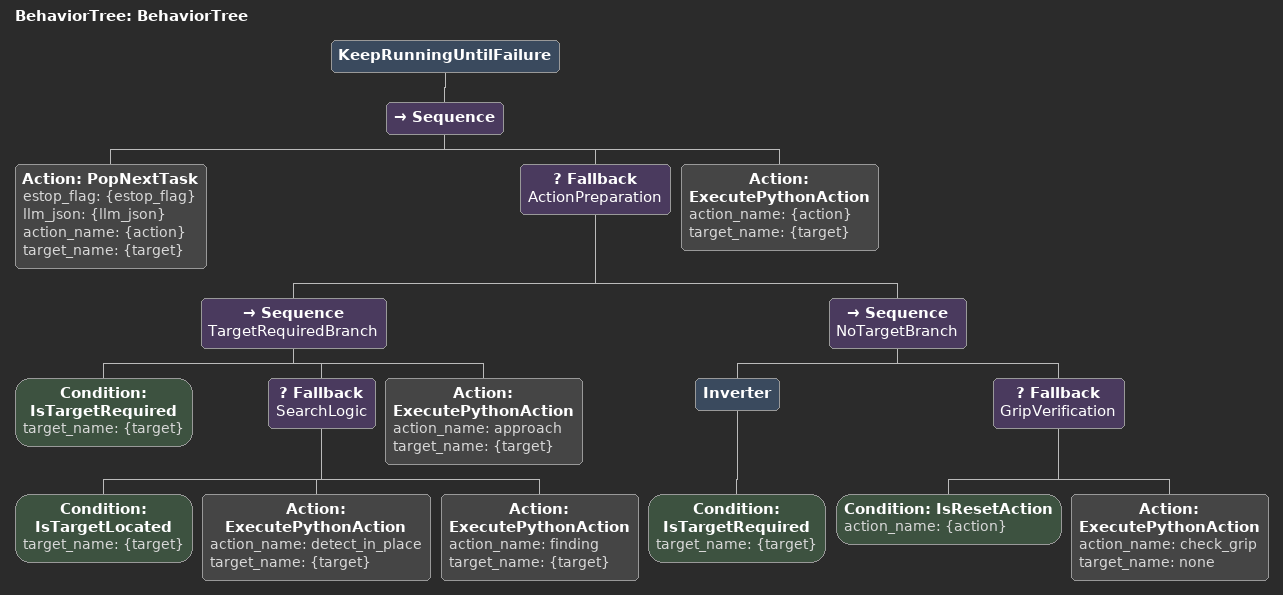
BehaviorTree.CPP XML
<?xml version="1.0"?>
<root main_tree_to_execute="BehaviorTree">
    <BehaviorTree ID="BehaviorTree">
        <KeepRunningUntilFailure>
            <Sequence>
                <Action ID="PopNextTask" estop_flag="{estop_flag}" llm_json="{llm_json}" action_name="{action}" target_name="{target}"/>

                <Fallback name="ActionPreparation">

                    <Sequence name="TargetRequiredBranch">
                        <Condition ID="IsTargetRequired" target_name="{target}"/>

                        <Fallback name="SearchLogic">
                            <Condition ID="IsTargetLocated" target_name="{target}"/>
                            <Action ID="ExecutePythonAction" action_name="detect_in_place" target_name="{target}"/>
                            <Action ID="ExecutePythonAction" action_name="finding" target_name="{target}"/>
                        </Fallback>

                        <Action ID="ExecutePythonAction" action_name="approach" target_name="{target}"/>
                    </Sequence>

                    <Sequence name="NoTargetBranch">
                        <Inverter>
                            <Condition ID="IsTargetRequired" target_name="{target}"/>
                        </Inverter>
                        <Fallback name="GripVerification">
                            <Condition ID="IsResetAction" action_name="{action}"/>
                            <Action ID="ExecutePythonAction" action_name="check_grip" target_name="none"/>
                        </Fallback>
                    </Sequence>
                </Fallback>

                <Action ID="ExecutePythonAction" action_name="{action}" target_name="{target}"/>
            </Sequence>
        </KeepRunningUntilFailure>
    </BehaviorTree>

</root>
